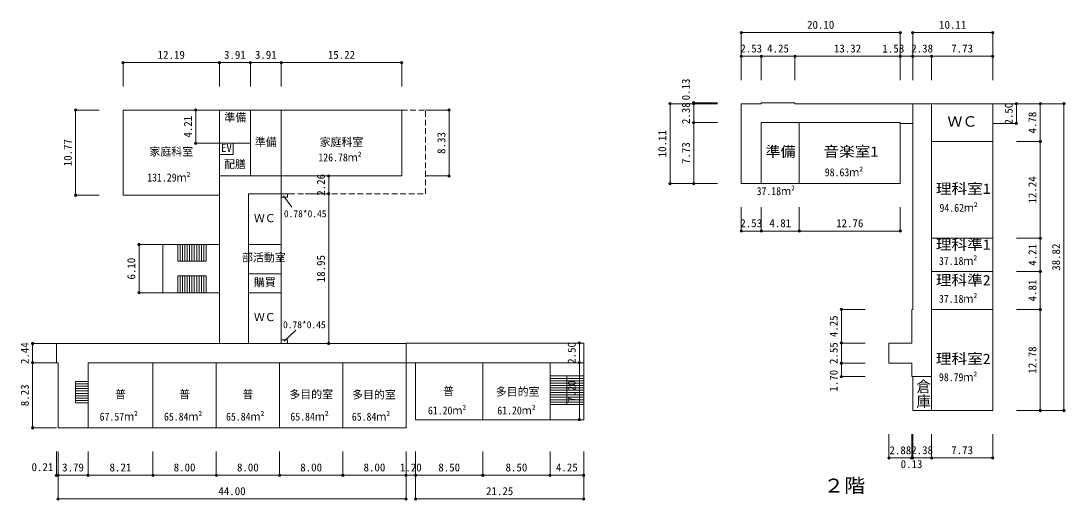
# Model space of a CAD drawing. Units: millimetres at full size, sheet at 1:600. Extents: x -78720 to 76716130, y -17754693 to 56160.
# Drawn here: x 10214 to 142211, y -230385 to -169740 of the extents above; entities that cross this region are included whole.
import ezdxf
from ezdxf.enums import TextEntityAlignment as Align

# ---------------------------------------------------------------- set-up
doc = ezdxf.new("R2010")
doc.units = ezdxf.units.MM
doc.header["$LTSCALE"] = 600
doc.header["$PDMODE"] = 32
doc.header["$PDSIZE"] = 300
doc.linetypes.add('DASHED1', pattern=[1.8, 1.2, -0.6])
for name, color, linetype, lineweight in [('0-0_通り芯', 2, 'Continuous', 9), ('0-1', 4, 'Continuous', 9), ('0-5_中線１', 3, 'Continuous', 9)]:
    doc.layers.add(name, color=color, linetype=linetype, lineweight=lineweight)
doc.styles.add('@ＭＳ ゴシック', font='')
doc.styles.add('ＭＳ ゴシック', font='')
doc.styles.get('@ＭＳ ゴシック').set_extended_font_data('@MS Gothic')
doc.styles.get('ＭＳ ゴシック').set_extended_font_data('MS Gothic')

msp = doc.modelspace()

# ---------------------------------------------------------------- linework, layer by layer
at = {"layer": '0-0_通り芯', "color": 3}
for p, q in [((101270.9, -171224.7), (101270.9, -177224.7)), ((121370.9, -171224.7), (121370.9, -177224.7)), ((122950.9, -171224.7), (122950.9, -177224.7)), ((133060.9, -171224.7), (133060.9, -177224.7)), ((103800.9, -174224.7), (103800.9, -177224.7)), ((108050.9, -174224.7), (108050.9, -177224.7)), ((125330.9, -174224.7), (125330.9, -177224.7)), ((92270.9, -180224.7), (98270.9, -180224.7)), ((95270.9, -180094.7), (98270.9, -180094.7)), ((142060.9, -180224.7), (133060.9, -180224.7)), ((95270.9, -182604.7), (98270.9, -182604.7)), ((136060.9, -182724.7), (133060.9, -182724.7)), ((139060.9, -185004.7), (136060.9, -185004.7)), ((92270.9, -190334.7), (98270.9, -190334.7)), ((101270.9, -196334.7), (101270.9, -193334.7)), ((103800.9, -196334.7), (103800.9, -193334.7)), ((108610.9, -196334.7), (108610.9, -193334.7)), ((121370.9, -196334.7), (121370.9, -193334.7)), ((139060.9, -197244.7), (136060.9, -197244.7)), ((139060.9, -201454.7), (136060.9, -201454.7)), ((113940.9, -206254.7), (113940.9, -214754.7)), ((113940.9, -206254.7), (116940.9, -206254.7)), ((139060.9, -206264.7), (136060.9, -206264.7)), ((113940.9, -210504.7), (116940.9, -210504.7)), ((113940.9, -213054.7), (116940.9, -213054.7)), ((113940.9, -214754.7), (116940.9, -214754.7)), ((142060.9, -219044.7), (136060.9, -219044.7)), ((119940.9, -225044.7), (119940.9, -222044.7)), ((122820.9, -225044.7), (122820.9, -222044.7)), ((122950.9, -225044.7), (122950.9, -222044.7)), ((125330.9, -225044.7), (125330.9, -222044.7)), ((133060.9, -225044.7), (133060.9, -222044.7))]:
    msp.add_line(p, q, dxfattribs=at)
at = {"layer": '0-0_通り芯'}
for p, q in [((108050.9, -180224.7), (133060.9, -180224.7)), ((125330.9, -180224.7), (125330.9, -219044.7)), ((103800.9, -190334.7), (103800.9, -182604.7)), ((103800.9, -182604.7), (121370.9, -182604.7)), ((108610.9, -190334.7), (108610.9, -182604.7)), ((121370.9, -182604.7), (121370.9, -190334.7)), ((121370.9, -182724.7), (122950.9, -182724.7)), ((133060.9, -185004.7), (125330.9, -185004.7)), ((121370.9, -190334.7), (101270.9, -190334.7)), ((133060.9, -197244.7), (125330.9, -197244.7)), ((133060.9, -201454.7), (125330.9, -201454.7)), ((133060.9, -206264.7), (125330.9, -206264.7)), ((122820.9, -214754.7), (125330.9, -214754.7))]:
    msp.add_line(p, q, dxfattribs=at)
for points in [[(101270.9, -190334.7), (101270.9, -180224.7), (103800.9, -180224.7), (103800.9, -180094.7), (108050.9, -180094.7), (108050.9, -180224.7)], [(122950.9, -180224.7), (122950.9, -206254.7), (122820.9, -206254.7)], [(133060.9, -180224.7), (133060.9, -219044.7), (122950.9, -219044.7), (122950.9, -214754.7)], [(122820.9, -206254.7), (122820.9, -210504.7), (119940.9, -210504.7), (119940.9, -213054.7), (122820.9, -213054.7), (122820.9, -214754.7)]]:
    msp.add_lwpolyline(points, dxfattribs=at)
at = {"layer": '0-0_通り芯', "color": 6}
for p in [(101270.9, -171224.7), (121370.9, -171224.7), (122950.9, -171224.7), (133060.9, -171224.7), (101270.9, -174224.7), (103800.9, -174224.7), (108050.9, -174224.7), (121370.9, -174224.7), (122950.9, -174224.7), (125330.9, -174224.7), (133060.9, -174224.7), (92270.9, -180224.7), (95270.9, -180094.7), (95270.9, -180224.7), (136060.9, -180224.7), (139060.9, -180224.7), (142060.9, -180224.7), (95270.9, -182604.7), (136060.9, -182724.7), (139060.9, -185004.7), (92270.9, -190334.7), (95270.9, -190334.7), (101270.9, -196334.7), (103800.9, -196334.7), (108610.9, -196334.7), (121370.9, -196334.7), (139060.9, -197244.7), (139060.9, -201454.7), (113940.9, -206254.7), (139060.9, -206264.7), (113940.9, -210504.7), (113940.9, -213054.7), (113940.9, -214754.7), (139060.9, -219044.7), (142060.9, -219044.7), (119940.9, -225044.7), (122820.9, -225044.7), (122950.9, -225044.7), (125330.9, -225044.7), (133060.9, -225044.7)]:
    msp.add_point(p, dxfattribs=at)
at = {"layer": '0-1', "color": 3}
for p, q in [((23128.3, -175024.7), (23128.3, -178024.7)), ((35318.3, -175024.7), (35318.3, -178024.7)), ((39223.3, -175024.7), (39223.3, -178024.7)), ((43128.3, -175024.7), (43128.3, -178024.7)), ((58348.3, -175024.7), (58348.3, -178024.7)), ((17128.3, -181024.7), (20128.3, -181024.7)), ((32318.3, -181024.7), (35318.3, -181024.7)), ((64348.3, -181024.7), (61348.3, -181024.7)), ((32318.3, -185234.7), (35318.3, -185234.7)), ((49128.3, -189354.7), (46128.3, -189354.7)), ((64348.3, -189354.7), (61348.3, -189354.7)), ((17128.3, -191794.7), (20128.3, -191794.7)), ((25158.3, -191794.7), (28158.3, -191794.7)), ((49128.3, -191614.7), (46128.3, -191614.7)), ((25158.3, -198039.7), (28158.3, -198039.7)), ((25158.3, -204139.7), (28158.3, -204139.7)), ((11698.3, -210564.7), (14698.3, -210564.7)), ((25158.3, -210564.7), (28158.3, -210564.7)), ((49128.3, -210564.7), (46128.3, -210564.7)), ((11698.3, -213004.7), (14698.3, -213004.7)), ((11698.3, -221234.7), (14698.3, -221234.7)), ((14698.3, -227234.7), (14698.3, -224234.7)), ((14908.3, -230234.7), (14908.3, -224234.7)), ((18698.3, -227234.7), (18698.3, -224234.7)), ((26908.3, -227234.7), (26908.3, -224234.7)), ((34908.3, -227234.7), (34908.3, -224234.7)), ((42908.3, -227234.7), (42908.3, -224234.7)), ((50908.3, -227234.7), (50908.3, -224234.7)), ((58908.3, -230234.7), (58908.3, -224234.7)), ((60108.3, -230234.7), (60108.3, -224234.7)), ((68608.3, -227234.7), (68608.3, -224234.7)), ((77108.3, -227234.7), (77108.3, -224234.7)), ((81358.3, -230234.7), (81358.3, -224234.7))]:
    msp.add_line(p, q, dxfattribs=at)
at = {"layer": '0-1', "color": 2}
for p, q in [((35318.3, -210564.7), (35318.3, -181024.7)), ((39223.3, -189354.7), (39223.3, -181024.7)), ((43128.3, -210564.7), (43128.3, -181024.7)), ((35318.3, -185234.7), (39223.3, -185234.7)), ((38968.3, -191614.7), (44128.3, -191614.7)), ((38968.3, -191614.7), (38968.3, -210564.7)), ((43412.4, -191879.6), (44443.8, -193331.1)), ((28158.3, -198039.7), (35318.3, -198039.7)), ((38968.3, -198039.7), (43128.3, -198039.7)), ((30038.3, -200164.7), (33638.3, -200164.7)), ((38968.3, -201739.7), (43128.3, -201739.7)), ((30038.3, -202014.7), (33638.3, -202014.7)), ((38968.3, -204139.7), (43128.3, -204139.7)), ((43503.1, -210274.6), (44973.8, -208894.1)), ((58908.3, -210564.7), (14698.3, -210564.7)), ((58908.3, -210504.7), (58908.3, -221234.7)), ((58908.3, -210504.7), (81358.3, -210504.7)), ((18698.3, -213004.7), (18698.3, -221234.7)), ((18698.3, -213004.7), (81358.3, -213004.7)), ((26908.3, -213004.7), (26908.3, -221234.7)), ((34908.3, -213004.7), (34908.3, -221234.7)), ((42908.3, -213004.7), (42908.3, -221234.7)), ((50908.3, -213004.7), (50908.3, -221234.7)), ((60108.3, -220204.7), (60108.3, -213004.7)), ((68608.3, -220204.7), (68608.3, -213004.7)), ((77108.3, -220204.7), (77108.3, -213004.7)), ((79233.3, -214674.8), (79233.3, -218274.8)), ((17103.3, -218071.7), (17103.3, -215371.7)), ((14908.3, -221234.7), (58908.3, -221234.7))]:
    msp.add_line(p, q, dxfattribs=at)
at = {"layer": '0-1', "color": 2, "linetype": 'DASHED1'}
for p, q in [((58348.3, -181024.7), (61348.3, -181024.7)), ((61348.3, -191614.7), (61348.3, -181024.7)), ((44128.3, -191614.7), (61348.3, -191614.7))]:
    msp.add_line(p, q, dxfattribs=at)
at = {"layer": '0-1'}
for p, q in [((30038.3, -198039.7), (30038.3, -200164.7)), ((30338.3, -198039.7), (30338.3, -200164.7)), ((30638.3, -198039.7), (30638.3, -200164.7)), ((30938.3, -198039.7), (30938.3, -200164.7)), ((31238.3, -198039.7), (31238.3, -200164.7)), ((31538.3, -198039.7), (31538.3, -200164.7)), ((31838.3, -198039.7), (31838.3, -200164.7)), ((32138.3, -198039.7), (32138.3, -200164.7)), ((32438.3, -198039.7), (32438.3, -200164.7)), ((32738.3, -198039.7), (32738.3, -200164.7)), ((33038.3, -198039.7), (33038.3, -200164.7)), ((33338.3, -198039.7), (33338.3, -200164.7)), ((33638.3, -198039.7), (33638.3, -200164.7)), ((30038.3, -204139.7), (30038.3, -202014.7)), ((30338.3, -204139.7), (30338.3, -202014.7)), ((30638.3, -204139.7), (30638.3, -202014.7)), ((30938.3, -204139.7), (30938.3, -202014.7)), ((31238.3, -204139.7), (31238.3, -202014.7)), ((31538.3, -204139.7), (31538.3, -202014.7)), ((31838.3, -204139.7), (31838.3, -202014.7)), ((32138.3, -204139.7), (32138.3, -202014.7)), ((32438.3, -204139.7), (32438.3, -202014.7)), ((32738.3, -204139.7), (32738.3, -202014.7)), ((33038.3, -204139.7), (33038.3, -202014.7)), ((33338.3, -204139.7), (33338.3, -202014.7)), ((33638.3, -204139.7), (33638.3, -202014.7)), ((77108.3, -214674.8), (81358.3, -214674.8)), ((77108.3, -214974.8), (81358.3, -214974.8)), ((17103.3, -215371.7), (18698.3, -215371.7)), ((17103.3, -215671.7), (18698.3, -215671.7)), ((17103.3, -215971.7), (18698.3, -215971.7)), ((17103.3, -216271.7), (18698.3, -216271.7)), ((77108.3, -215274.8), (81358.3, -215274.8)), ((77108.3, -215574.8), (81358.3, -215574.8)), ((77108.3, -215874.8), (81358.3, -215874.8)), ((77108.3, -216174.8), (81358.3, -216174.8)), ((77108.3, -216474.8), (81358.3, -216474.8)), ((17103.3, -216571.7), (18698.3, -216571.7)), ((17103.3, -216871.7), (18698.3, -216871.7)), ((17103.3, -217171.7), (18698.3, -217171.7)), ((17103.3, -217471.7), (18698.3, -217471.7)), ((17103.3, -217771.7), (18698.3, -217771.7)), ((77108.3, -216774.8), (81358.3, -216774.8)), ((77108.3, -217074.8), (81358.3, -217074.8)), ((77108.3, -217374.8), (81358.3, -217374.8)), ((77108.3, -217674.8), (81358.3, -217674.8)), ((17103.3, -218071.7), (18698.3, -218071.7)), ((77108.3, -217974.8), (81358.3, -217974.8)), ((77108.3, -218274.8), (81358.3, -218274.8))]:
    msp.add_line(p, q, dxfattribs=at)
at = {"layer": '0-1', "color": 2}
for points in [[(35318.3, -189354.7), (58348.3, -189354.7), (58348.3, -181024.7), (23128.3, -181024.7)], [(23128.3, -181024.7), (23128.3, -191794.7), (35318.3, -191794.7)], [(37068.3, -185234.7), (37068.3, -186634.7), (35318.3, -186634.7)], [(43908.3, -191614.7), (43908.3, -192064.7), (43128.3, -192064.7)], [(35318.3, -204139.7), (28158.3, -204139.7), (28158.3, -198039.7)], [(14908.3, -221234.7), (14908.3, -213004.7), (14698.3, -213004.7), (14698.3, -210564.7)], [(43908.3, -210564.7), (43908.3, -210114.7), (43128.3, -210114.7)], [(81358.3, -210504.7), (81358.3, -220204.7), (60108.3, -220204.7)]]:
    msp.add_lwpolyline(points, dxfattribs=at)
at = {"layer": '0-1', "color": 6}
for p in [(23128.3, -175024.7), (35318.3, -175024.7), (39223.3, -175024.7), (43128.3, -175024.7), (58348.3, -175024.7), (17128.3, -181024.7), (32318.3, -181024.7), (64348.3, -181024.7), (32318.3, -185234.7), (49128.3, -189354.7), (64348.3, -189354.7), (17128.3, -191794.7), (49128.3, -191614.7), (25158.3, -198039.7), (25158.3, -204139.7), (11698.3, -210564.7), (49128.3, -210564.7), (80822.6, -210504.7), (11698.3, -213004.7), (80822.6, -213004.7), (80822.6, -220204.7), (11698.3, -221234.7), (14698.3, -227234.7), (14908.3, -227234.7), (18698.3, -227234.7), (26908.3, -227234.7), (34908.3, -227234.7), (42908.3, -227234.7), (50908.3, -227234.7), (58908.3, -227234.7), (60108.3, -227234.7), (68608.3, -227234.7), (77108.3, -227234.7), (81358.3, -227234.7), (14908.3, -230234.7), (58908.3, -230234.7), (60108.3, -230234.7), (81358.3, -230234.7)]:
    msp.add_point(p, dxfattribs=at)
at = {"layer": '0-5_中線１'}
for p, q in [((101270.9, -171224.7), (121370.9, -171224.7)), ((122950.9, -171224.7), (133060.9, -171224.7)), ((101270.9, -174224.7), (103800.9, -174224.7)), ((103800.9, -174224.7), (108050.9, -174224.7)), ((108050.9, -174224.7), (121370.9, -174224.7)), ((121370.9, -174224.7), (122950.9, -174224.7)), ((122950.9, -174224.7), (125330.9, -174224.7)), ((125330.9, -174224.7), (133060.9, -174224.7)), ((23128.3, -175024.7), (35318.3, -175024.7)), ((35318.3, -175024.7), (39223.3, -175024.7)), ((39223.3, -175024.7), (43128.3, -175024.7)), ((43128.3, -175024.7), (58348.3, -175024.7)), ((92270.9, -180224.7), (92270.9, -190334.7)), ((95270.9, -180094.7), (95270.9, -180224.7)), ((95270.9, -180224.7), (95270.9, -182604.7)), ((136060.9, -180224.7), (136060.9, -182724.7)), ((139060.9, -180224.7), (139060.9, -185004.7)), ((142060.9, -180224.7), (142060.9, -219044.7)), ((17128.3, -181024.7), (17128.3, -191794.7)), ((32318.3, -181024.7), (32318.3, -185234.7)), ((64348.3, -181024.7), (64348.3, -189354.7)), ((95270.9, -182604.7), (95270.9, -190334.7)), ((139060.9, -185004.7), (139060.9, -197244.7)), ((49128.3, -189354.7), (49128.3, -191614.7)), ((49128.3, -191614.7), (49128.3, -210564.7)), ((103800.9, -196334.7), (101270.9, -196334.7)), ((108610.9, -196334.7), (103800.9, -196334.7)), ((121370.9, -196334.7), (108610.9, -196334.7)), ((139060.9, -197244.7), (139060.9, -201454.7)), ((25158.3, -198039.7), (25158.3, -204139.7)), ((139060.9, -201454.7), (139060.9, -206264.7)), ((139060.9, -206264.7), (139060.9, -219044.7)), ((11698.3, -210564.7), (11698.3, -213004.7)), ((80822.6, -210504.7), (80822.6, -213004.7)), ((11698.3, -213004.7), (11698.3, -221234.7)), ((80822.6, -213004.7), (80822.6, -220204.7)), ((122820.9, -225044.7), (119940.9, -225044.7)), ((122950.9, -225044.7), (122820.9, -225044.7)), ((125330.9, -225044.7), (122950.9, -225044.7)), ((133060.9, -225044.7), (125330.9, -225044.7)), ((14908.3, -227234.7), (14698.3, -227234.7)), ((18698.3, -227234.7), (14908.3, -227234.7)), ((18698.3, -227234.7), (26908.3, -227234.7)), ((26908.3, -227234.7), (34908.3, -227234.7)), ((34908.3, -227234.7), (42908.3, -227234.7)), ((42908.3, -227234.7), (50908.3, -227234.7)), ((50908.3, -227234.7), (58908.3, -227234.7)), ((58908.3, -227234.7), (60108.3, -227234.7)), ((60108.3, -227234.7), (68608.3, -227234.7)), ((68608.3, -227234.7), (77108.3, -227234.7)), ((77108.3, -227234.7), (81358.3, -227234.7)), ((14908.3, -230234.7), (58908.3, -230234.7)), ((60108.3, -230234.7), (81358.3, -230234.7))]:
    msp.add_line(p, q, dxfattribs=at)

# ---------------------------------------------------------------- texts
at = {"layer": '0-0_通り芯', "style": 'ＭＳ ゴシック'}
for s, p in [('20.10', (109595.9, -171044.7)), ('10.11', (126280.9, -171044.7)), ('2.53', (101155.9, -174044.7)), ('4.25', (104545.9, -174044.7)), ('13.32', (112985.9, -174044.7)), ('1.58', (119118.1, -174054)), ('2.38', (122760.9, -174044.7)), ('7.73', (127815.9, -174044.7)), ('2.53', (101155.9, -196154.7)), ('4.81', (104825.9, -196154.7)), ('12.76', (113265.9, -196154.7)), ('2.88', (120000.9, -224885.6)), ('2.38', (122760.9, -224864.7)), ('7.73', (127815.9, -224864.7)), ('0.13', (121420.1, -226633.7))]:
    msp.add_text(s, height=1012, dxfattribs=at).set_placement(p, align=Align.BOTTOM_LEFT)
for s, p in [('0.13', (95074.6, -179796.8)), ('2.38', (95090.9, -182794.7)), ('2.50', (135880.9, -182854.7)), ('4.78', (138880.9, -183994.7)), ('10.11', (92090.9, -187004.7)), ('7.73', (95090.9, -187849.7)), ('12.24', (138880.9, -192849.7)), ('38.82', (141880.9, -201359.7)), ('4.21', (138880.9, -200729.7)), ('4.81', (138880.9, -205239.7)), ('4.25', (113760.9, -209759.7)), ('2.55', (113760.9, -213159.7)), ('12.78', (138880.9, -214379.7)), ('1.70', (113761.3, -216656.2))]:
    msp.add_text(s, height=1012, rotation=90, dxfattribs=at).set_placement(p, align=Align.BOTTOM_LEFT)
for s, width, p in [('ＷＣ', 1.05, (127335.9, -183527.4)), ('準備', 1.05, (104345.9, -187327.4)), ('音楽室1', 1.1, (111660.9, -187327.4)), ('理科室1', 1.1, (125865.9, -192024.7)), ('理科準1', 1.1, (125865.9, -199097.2)), ('理科準2', 1.1, (125865.9, -203607.2)), ('理科室2', 1.1, (125865.9, -213554.7))]:
    msp.add_text(s, height=1320, dxfattribs=dict(at, width=width)).set_placement(p, align=Align.BOTTOM_LEFT)
at = {"layer": '0-0_通り芯', "color": 6, "style": 'ＭＳ ゴシック'}
for s, height, width, p in [('98.63ｍ²', 1012, 0.9, (111831, -189708.3)), ('37.18ｍ²', 1012, 0.9, (103215.5, -192096.9)), ('94.62ｍ²', 1012, 0.9, (126331.3, -194204.6)), ('37.18ｍ²', 1012, 0.9, (126262, -200932)), ('37.18ｍ²', 1012, 0.9, (126262, -205717.5)), ('98.79ｍ²', 1012, 0.9, (126262, -215635.2)), ('２階', 1760, 1.1, (111660.7, -229950.2))]:
    msp.add_text(s, height=height, dxfattribs=dict(at, width=width)).set_placement(p, align=Align.BOTTOM_LEFT)
at = {"layer": '0-0_通り芯', "style": '@ＭＳ ゴシック', "width": 1.05}
msp.add_text('倉庫', height=1320, rotation=270, dxfattribs=at).set_placement((123240.9, -215039.7), align=Align.BOTTOM_LEFT)
at = {"layer": '0-1', "color": 2, "style": 'ＭＳ ゴシック'}
for s, p in [('12.19', (27498.3, -174844.7)), ('3.91', (35890.8, -174844.7)), ('3.91', (39795.8, -174844.7)), ('15.22', (49013.3, -174844.7)), ('準備', (35931.6, -182774.4)), ('準備', (39795.8, -185879.7)), ('家庭科室', (47978.3, -185879.7)), ('家庭科室', (26463.3, -187099.7)), ('EV', (35503.3, -186624.7)), ('配膳', (35890.8, -188684.7)), ('ＷＣ', (39668.3, -195517.2)), ('部活動室', (38163.8, -200500.4)), ('購買', (39668.3, -203629.7)), ('ＷＣ', (39668.3, -208042.2)), ('普', (22113.3, -217809.7)), ('普', (30218.3, -217809.7)), ('普', (38218.3, -217809.7)), ('多目的室', (44148.3, -217809.7)), ('多目的室', (52088.2, -217844.2)), ('普', (63573.4, -217393.1)), ('多目的室', (70241.8, -217475.6)), ('0.21', (11562.4, -227012.1)), ('3.79', (15423.3, -227054.7)), ('8.21', (21423.3, -227054.7)), ('8.00', (29528.3, -227054.7)), ('8.00', (37528.3, -227054.7)), ('8.00', (45528.3, -227054.7)), ('8.00', (53528.3, -227054.7)), ('1.20', (58128.3, -227054.7)), ('8.50', (62978.3, -227054.7)), ('8.50', (71478.3, -227054.7)), ('4.25', (77853.3, -227054.7)), ('44.00', (35183.3, -230054.7)), ('21.25', (69008.3, -230054.7))]:
    msp.add_text(s, height=1012, dxfattribs=at).set_placement(p, align=Align.BOTTOM_LEFT)
for s, p in [('4.21', (32138.3, -184509.7)), ('10.77', (16948.3, -188134.7)), ('8.33', (64168.3, -186569.7)), ('2.26', (48948.3, -191864.7)), ('6.10', (24978.3, -202469.7)), ('18.95', (48948.3, -202814.7)), ('2.44', (11518.3, -213164.7)), ('2.50', (80642.6, -213134.7)), ('8.23', (11518.3, -218499.7)), ('7.20', (80642.6, -217984.7))]:
    msp.add_text(s, height=1012, rotation=90, dxfattribs=at).set_placement(p, align=Align.BOTTOM_LEFT)
at = {"layer": '0-1', "color": 6, "style": 'ＭＳ ゴシック', "width": 0.9}
for s, p in [('126.78ｍ²', (47819, -187825.1)), ('131.29ｍ²', (26186.8, -190370.1)), ('67.57ｍ²', (20169.4, -220627)), ('65.84ｍ²', (28299.1, -220627)), ('65.84ｍ²', (36146.1, -220627)), ('65.84ｍ²', (44275.9, -220627)), ('65.84ｍ²', (52052.2, -220627)), ('61.20ｍ²', (61666.5, -219849.4)), ('61.20ｍ²', (70432.5, -219849.4))]:
    msp.add_text(s, height=1012, dxfattribs=at).set_placement(p, align=Align.BOTTOM_LEFT)
at = {"layer": '0-1', "color": 7, "style": 'ＭＳ ゴシック'}
for p in [(43462.7, -194847.9), (43354, -208892.4)]:
    msp.add_text('0.78*0.45', height=879.8, dxfattribs=at).set_placement(p, align=Align.BOTTOM_LEFT)

doc.saveas('drawing.dxf')
